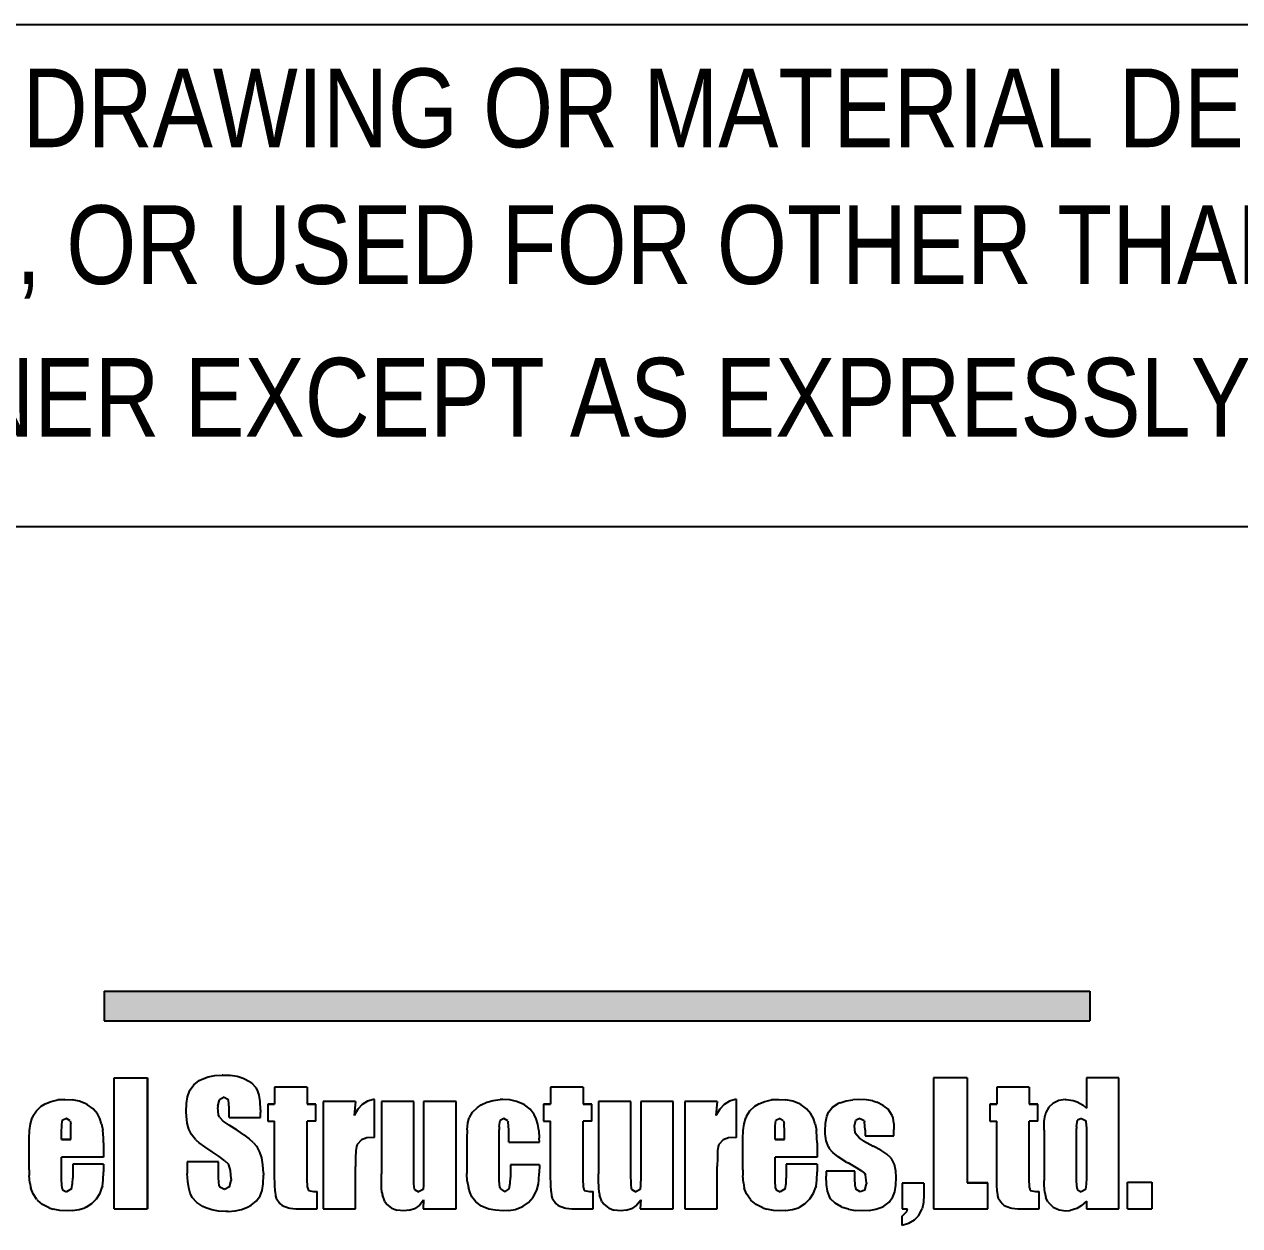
# Model space of a CAD drawing. Header units: millimetres. Extents: x -66 to 354, y -113 to 184.
# Drawn here: x 308.21 to 320.26, y -33.5 to -21.6 of the extents above; entities that cross this region are included whole.
import ezdxf

# ---------------------------------------------------------------- set-up
doc = ezdxf.new("R2010")
doc.units = ezdxf.units.MM
doc.styles.add('Arial Narrow', font='ARIALN.TTF', dxfattribs={"height": 0.2})

# ---------------------------------------------------------------- blocks, each defined once
blk = doc.blocks.new('Unknown-234527029-4381')
at = {"linetype": 'Continuous'}
for points in [[(309, -31.18), (309, -31.474), (318.77, -31.18)], [(309, -31.474), (318.77, -31.474), (318.77, -31.18)]]:
    blk.add_hatch(color=3, dxfattribs=at).paths.add_polyline_path(points)
at = {"color": 7, "linetype": 'Continuous'}
for p, q in [((281.119, -21.603), (339.139, -21.597)), ((271.299, -26.573), (339.172, -26.573)), ((271.301, -26.573), (339.172, -26.573))]:
    blk.add_line(p, q, dxfattribs=at)
at = {"color": 3, "linetype": 'Continuous'}
for p, q in [((309, -31.18), (318.77, -31.18)), ((309, -31.18), (309, -31.474)), ((318.77, -31.18), (318.77, -31.474)), ((309, -31.474), (318.77, -31.474)), ((309.099, -33.338), (309.099, -32.039)), ((309.099, -32.039), (309.429, -32.039)), ((309.429, -32.039), (309.429, -33.338)), ((309.429, -33.338), (309.429, -32.039)), ((309.429, -32.039), (309.429, -32.039)), ((309.429, -33.338), (309.429, -32.039)), ((309.973, -32.051), (310.031, -32.03)), ((310.031, -32.03), (310.096, -32.016)), ((310.096, -32.016), (310.169, -32.012)), ((310.169, -32.012), (310.25, -32.015)), ((310.176, -32.012), (310.169, -32.012)), ((310.169, -32.012), (310.25, -32.015)), ((310.25, -32.015), (310.176, -32.012)), ((310.317, -32.026), (310.25, -32.015)), ((310.378, -32.045), (310.317, -32.026)), ((310.399, -32.054), (310.378, -32.045)), ((317.556, -32.039), (317.222, -32.039)), ((317.222, -32.039), (317.222, -33.338)), ((317.556, -32.039), (317.556, -33.078)), ((319.059, -32.039), (318.737, -32.039)), ((318.737, -32.039), (318.737, -32.341)), ((319.059, -33.338), (319.059, -32.039)), ((309.845, -32.172), (309.851, -32.159)), ((309.851, -32.159), (309.889, -32.108)), ((309.889, -32.108), (309.943, -32.066)), ((309.943, -32.066), (309.973, -32.051)), ((310.463, -32.092), (310.399, -32.054)), ((310.507, -32.137), (310.463, -32.092)), ((310.521, -32.161), (310.507, -32.137)), ((310.536, -32.209), (310.521, -32.161)), ((311.012, -32.131), (310.69, -32.131)), ((310.69, -32.131), (310.69, -32.299)), ((311.012, -32.131), (311.012, -32.299)), ((313.748, -32.131), (313.425, -32.131)), ((313.425, -32.131), (313.425, -32.299)), ((313.748, -32.131), (313.748, -32.299)), ((318.17, -32.131), (317.848, -32.131)), ((317.848, -32.131), (317.848, -32.299)), ((318.17, -32.131), (318.17, -32.299)), ((308.416, -32.296), (308.476, -32.273)), ((308.476, -32.273), (308.541, -32.258)), ((308.541, -32.258), (308.611, -32.254)), ((308.541, -32.258), (308.611, -32.254)), ((308.611, -32.254), (308.541, -32.258)), ((308.611, -32.254), (308.686, -32.258)), ((308.611, -32.254), (308.611, -32.254)), ((308.753, -32.271), (308.686, -32.258)), ((308.811, -32.293), (308.753, -32.271)), ((309.816, -32.294), (309.827, -32.226)), ((309.827, -32.226), (309.845, -32.172)), ((310.126, -32.319), (310.142, -32.257)), ((310.188, -32.232), (310.142, -32.257)), ((310.188, -32.232), (310.227, -32.25)), ((310.227, -32.25), (310.232, -32.261)), ((310.24, -32.336), (310.232, -32.261)), ((310.546, -32.274), (310.536, -32.209)), ((310.55, -32.355), (310.546, -32.274)), ((311.491, -32.274), (311.17, -32.274)), ((311.17, -32.274), (311.17, -33.338)), ((311.491, -32.274), (311.479, -32.413)), ((311.611, -32.27), (311.559, -32.302)), ((311.67, -32.255), (311.611, -32.27)), ((311.681, -32.254), (311.67, -32.255)), ((311.681, -32.629), (311.681, -32.254)), ((312.069, -32.274), (311.748, -32.274)), ((311.748, -32.274), (311.748, -32.991)), ((312.069, -32.998), (312.069, -32.274)), ((312.488, -32.274), (312.167, -32.274)), ((312.167, -32.274), (312.167, -32.989)), ((312.488, -33.338), (312.488, -32.274)), ((312.736, -32.308), (312.793, -32.28)), ((312.793, -32.28), (312.856, -32.263)), ((312.856, -32.263), (312.926, -32.254)), ((312.951, -32.254), (312.926, -32.254)), ((313.023, -32.258), (312.951, -32.254)), ((313.089, -32.274), (313.023, -32.258)), ((313.147, -32.297), (313.089, -32.274)), ((314.222, -32.274), (313.9, -32.274)), ((313.9, -32.274), (313.9, -32.991)), ((314.222, -32.998), (314.222, -32.274)), ((314.641, -32.274), (314.319, -32.274)), ((314.319, -32.274), (314.319, -32.989)), ((314.641, -33.338), (314.641, -32.274)), ((315.078, -32.274), (314.756, -32.274)), ((314.756, -32.274), (314.756, -33.338)), ((315.078, -32.274), (315.065, -32.413)), ((315.198, -32.27), (315.146, -32.302)), ((315.256, -32.255), (315.198, -32.27)), ((315.267, -32.254), (315.256, -32.255)), ((315.267, -32.629), (315.267, -32.254)), ((315.49, -32.296), (315.549, -32.273)), ((315.549, -32.273), (315.614, -32.258)), ((315.614, -32.258), (315.685, -32.254)), ((315.614, -32.258), (315.685, -32.254)), ((315.685, -32.254), (315.614, -32.258)), ((315.685, -32.254), (315.759, -32.258)), ((315.685, -32.254), (315.685, -32.254)), ((315.826, -32.271), (315.759, -32.258)), ((315.885, -32.293), (315.826, -32.271)), ((316.295, -32.287), (316.278, -32.294)), ((316.295, -32.287), (316.355, -32.268)), ((316.355, -32.268), (316.422, -32.257)), ((316.48, -32.254), (316.422, -32.257)), ((316.554, -32.258), (316.48, -32.254)), ((316.619, -32.268), (316.554, -32.258)), ((316.619, -32.268), (316.66, -32.28)), ((316.724, -32.312), (316.66, -32.28)), ((318.463, -32.264), (318.404, -32.293)), ((318.53, -32.254), (318.463, -32.264)), ((318.53, -32.254), (318.537, -32.254)), ((318.537, -32.254), (318.606, -32.262)), ((318.606, -32.262), (318.647, -32.276)), ((318.647, -32.276), (318.704, -32.31)), ((308.294, -32.42), (308.328, -32.365)), ((308.328, -32.365), (308.377, -32.32)), ((308.377, -32.32), (308.416, -32.296)), ((308.835, -32.305), (308.811, -32.293)), ((308.891, -32.346), (308.835, -32.305)), ((308.934, -32.397), (308.891, -32.346)), ((308.958, -32.443), (308.934, -32.397)), ((309.813, -32.377), (309.816, -32.294)), ((309.815, -32.419), (309.813, -32.377)), ((310.126, -32.319), (310.126, -32.332)), ((310.135, -32.405), (310.126, -32.332)), ((310.144, -32.429), (310.135, -32.405)), ((310.24, -32.432), (310.24, -32.336)), ((310.55, -32.355), (310.551, -32.381)), ((310.551, -32.432), (310.551, -32.381)), ((310.621, -32.299), (310.621, -32.467)), ((310.621, -32.299), (310.621, -32.299)), ((310.621, -32.299), (310.69, -32.299)), ((310.69, -32.299), (310.621, -32.299)), ((310.69, -32.299), (310.621, -32.299)), ((311.099, -32.299), (311.012, -32.299)), ((311.012, -32.299), (311.099, -32.299)), ((311.012, -32.299), (311.099, -32.299)), ((311.099, -32.467), (311.099, -32.299)), ((311.099, -32.299), (311.099, -32.299)), ((311.515, -32.349), (311.479, -32.413)), ((311.559, -32.302), (311.515, -32.349)), ((312.621, -32.431), (312.651, -32.38)), ((312.651, -32.38), (312.7, -32.332)), ((312.7, -32.332), (312.736, -32.308)), ((313.166, -32.308), (313.147, -32.297)), ((313.223, -32.351), (313.166, -32.308)), ((313.264, -32.401), (313.223, -32.351)), ((313.284, -32.444), (313.264, -32.401)), ((313.356, -32.299), (313.356, -32.467)), ((313.356, -32.299), (313.356, -32.299)), ((313.356, -32.299), (313.425, -32.299)), ((313.425, -32.299), (313.356, -32.299)), ((313.425, -32.299), (313.356, -32.299)), ((313.835, -32.299), (313.748, -32.299)), ((313.748, -32.299), (313.835, -32.299)), ((313.748, -32.299), (313.835, -32.299)), ((313.835, -32.467), (313.835, -32.299)), ((313.835, -32.299), (313.835, -32.299)), ((315.102, -32.349), (315.065, -32.413)), ((315.146, -32.302), (315.102, -32.349)), ((315.367, -32.42), (315.402, -32.365)), ((315.402, -32.365), (315.45, -32.32)), ((315.45, -32.32), (315.49, -32.296)), ((315.909, -32.305), (315.885, -32.293)), ((315.964, -32.346), (315.909, -32.305)), ((316.007, -32.397), (315.964, -32.346)), ((316.032, -32.443), (316.007, -32.397)), ((316.164, -32.423), (316.181, -32.38)), ((316.181, -32.38), (316.221, -32.331)), ((316.221, -32.331), (316.278, -32.294)), ((316.772, -32.351), (316.724, -32.312)), ((316.812, -32.411), (316.772, -32.351)), ((316.772, -32.351), (316.772, -32.351)), ((317.779, -32.299), (317.779, -32.467)), ((317.779, -32.299), (317.779, -32.299)), ((317.779, -32.299), (317.848, -32.299)), ((317.848, -32.299), (317.779, -32.299)), ((317.848, -32.299), (317.779, -32.299)), ((318.257, -32.299), (318.17, -32.299)), ((318.17, -32.299), (318.257, -32.299)), ((318.17, -32.299), (318.257, -32.299)), ((318.257, -32.467), (318.257, -32.299)), ((318.257, -32.299), (318.257, -32.299)), ((318.32, -32.472), (318.328, -32.409)), ((318.334, -32.383), (318.328, -32.409)), ((318.364, -32.328), (318.334, -32.383)), ((318.404, -32.293), (318.364, -32.328)), ((318.704, -32.31), (318.737, -32.341)), ((308.259, -32.562), (308.269, -32.494)), ((308.269, -32.494), (308.287, -32.436)), ((308.294, -32.42), (308.287, -32.436)), ((308.577, -32.574), (308.579, -32.514)), ((308.579, -32.514), (308.585, -32.462)), ((308.626, -32.443), (308.585, -32.462)), ((308.663, -32.466), (308.626, -32.443)), ((308.663, -32.466), (308.668, -32.492)), ((308.671, -32.574), (308.668, -32.492)), ((308.975, -32.496), (308.958, -32.443)), ((308.975, -32.496), (308.986, -32.559)), ((309.823, -32.489), (309.815, -32.419)), ((309.84, -32.547), (309.823, -32.489)), ((310.144, -32.429), (310.18, -32.469)), ((310.239, -32.509), (310.18, -32.469)), ((310.317, -32.558), (310.239, -32.509)), ((310.24, -32.432), (310.551, -32.432)), ((310.621, -32.467), (310.69, -32.467)), ((310.69, -33.008), (310.69, -32.467)), ((311.012, -33.037), (311.012, -32.467)), ((311.099, -32.467), (311.012, -32.467)), ((311.479, -32.413), (311.479, -32.413)), ((312.597, -32.554), (312.605, -32.486)), ((312.605, -32.486), (312.62, -32.434)), ((312.621, -32.431), (312.62, -32.434)), ((312.916, -32.521), (312.925, -32.462)), ((312.916, -32.521), (312.916, -32.553)), ((312.962, -32.443), (312.925, -32.462)), ((313.001, -32.465), (312.962, -32.443)), ((313.001, -32.465), (313.005, -32.478)), ((313.01, -32.553), (313.005, -32.478)), ((313.299, -32.497), (313.284, -32.444)), ((313.308, -32.561), (313.299, -32.497)), ((313.356, -32.467), (313.425, -32.467)), ((313.425, -33.008), (313.425, -32.467)), ((313.748, -33.037), (313.748, -32.467)), ((313.835, -32.467), (313.748, -32.467)), ((315.065, -32.413), (315.065, -32.413)), ((315.333, -32.562), (315.343, -32.494)), ((315.343, -32.494), (315.36, -32.436)), ((315.367, -32.42), (315.36, -32.436)), ((315.651, -32.574), (315.652, -32.514)), ((315.652, -32.514), (315.659, -32.462)), ((315.7, -32.443), (315.659, -32.462)), ((315.736, -32.466), (315.7, -32.443)), ((315.736, -32.466), (315.742, -32.492)), ((315.745, -32.574), (315.742, -32.492)), ((316.048, -32.496), (316.032, -32.443)), ((316.048, -32.496), (316.06, -32.559)), ((316.148, -32.569), (316.152, -32.487)), ((316.152, -32.487), (316.164, -32.423)), ((316.439, -32.515), (316.453, -32.46)), ((316.445, -32.584), (316.439, -32.515)), ((316.493, -32.443), (316.453, -32.46)), ((316.493, -32.443), (316.535, -32.462)), ((316.535, -32.462), (316.539, -32.477)), ((316.543, -32.555), (316.539, -32.477)), ((316.82, -32.434), (316.812, -32.411)), ((316.827, -32.491), (316.82, -32.434)), ((316.827, -32.491), (316.828, -32.552)), ((317.779, -32.467), (317.848, -32.467)), ((317.848, -33.008), (317.848, -32.467)), ((318.17, -33.037), (318.17, -32.467)), ((318.257, -32.467), (318.17, -32.467)), ((318.318, -32.557), (318.32, -32.472)), ((318.64, -32.521), (318.65, -32.46)), ((318.64, -32.521), (318.64, -32.541)), ((318.688, -32.443), (318.65, -32.46)), ((318.688, -32.443), (318.728, -32.462)), ((318.728, -32.462), (318.73, -32.47)), ((318.73, -32.47), (318.737, -32.541)), ((308.256, -32.641), (308.259, -32.562)), ((308.256, -32.951), (308.256, -32.641)), ((308.577, -32.651), (308.577, -32.574)), ((308.577, -32.651), (308.577, -32.651)), ((308.577, -32.651), (308.671, -32.651)), ((308.671, -32.651), (308.577, -32.651)), ((308.671, -32.651), (308.577, -32.651)), ((308.671, -32.651), (308.671, -32.574)), ((308.992, -32.634), (308.986, -32.559)), ((308.993, -32.683), (308.992, -32.634)), ((309.867, -32.601), (309.84, -32.547)), ((309.907, -32.651), (309.867, -32.601)), ((309.907, -32.651), (309.908, -32.652)), ((309.908, -32.652), (309.943, -32.682)), ((310.383, -32.603), (310.317, -32.558)), ((310.383, -32.603), (310.438, -32.645)), ((310.482, -32.683), (310.438, -32.645)), ((311.604, -32.635), (311.552, -32.652)), ((311.681, -32.629), (311.604, -32.635)), ((312.597, -32.554), (312.594, -32.636)), ((312.594, -32.636), (312.594, -32.938)), ((312.916, -33.055), (312.916, -32.553)), ((313.01, -32.675), (313.01, -32.553)), ((313.308, -32.561), (313.313, -32.637)), ((313.314, -32.675), (313.313, -32.637)), ((315.19, -32.635), (315.138, -32.652)), ((315.267, -32.629), (315.19, -32.635)), ((315.33, -32.641), (315.333, -32.562)), ((315.33, -32.951), (315.33, -32.641)), ((315.651, -32.651), (315.651, -32.574)), ((315.651, -32.651), (315.651, -32.651)), ((315.651, -32.651), (315.745, -32.651)), ((315.745, -32.651), (315.651, -32.651)), ((315.745, -32.651), (315.651, -32.651)), ((315.745, -32.651), (315.745, -32.574)), ((316.066, -32.634), (316.06, -32.559)), ((316.067, -32.683), (316.066, -32.634)), ((316.148, -32.595), (316.148, -32.569)), ((316.158, -32.663), (316.148, -32.595)), ((316.445, -32.584), (316.446, -32.586)), ((316.487, -32.637), (316.446, -32.586)), ((316.528, -32.664), (316.487, -32.637)), ((316.543, -32.555), (316.543, -32.613)), ((316.543, -32.613), (316.828, -32.613)), ((316.828, -32.613), (316.828, -32.552)), ((318.318, -32.557), (318.318, -33.056)), ((318.64, -33.062), (318.64, -32.541)), ((318.737, -32.541), (318.737, -33.034)), ((308.993, -32.683), (308.993, -32.824)), ((309.999, -32.722), (309.943, -32.682)), ((310.072, -32.772), (309.999, -32.722)), ((310.482, -32.683), (310.512, -32.719)), ((310.52, -32.729), (310.512, -32.719)), ((310.544, -32.775), (310.52, -32.729)), ((311.495, -32.762), (311.492, -32.832)), ((311.5, -32.72), (311.495, -32.762)), ((311.507, -32.7), (311.5, -32.72)), ((311.552, -32.652), (311.507, -32.7)), ((313.01, -32.675), (313.314, -32.675)), ((315.081, -32.762), (315.079, -32.832)), ((315.087, -32.72), (315.081, -32.762)), ((315.093, -32.7), (315.087, -32.72)), ((315.138, -32.652), (315.093, -32.7)), ((316.067, -32.683), (316.067, -32.824)), ((316.179, -32.723), (316.158, -32.663)), ((316.179, -32.723), (316.188, -32.74)), ((316.224, -32.78), (316.188, -32.74)), ((316.528, -32.664), (316.595, -32.701)), ((316.595, -32.701), (316.625, -32.716)), ((316.7, -32.756), (316.625, -32.716)), ((316.758, -32.795), (316.7, -32.756)), ((308.577, -33.055), (308.577, -32.824)), ((308.993, -32.824), (308.577, -32.824)), ((310.135, -32.872), (309.824, -32.872)), ((309.824, -32.872), (309.824, -32.958)), ((310.141, -32.818), (310.072, -32.772)), ((310.135, -33.031), (310.135, -32.872)), ((310.195, -32.86), (310.141, -32.818)), ((310.195, -32.86), (310.229, -32.891)), ((310.229, -32.891), (310.237, -32.901)), ((310.562, -32.833), (310.544, -32.775)), ((310.573, -32.902), (310.562, -32.833)), ((311.492, -32.832), (311.491, -32.917)), ((315.079, -32.832), (315.078, -32.917)), ((315.651, -33.055), (315.651, -32.824)), ((316.067, -32.824), (315.651, -32.824)), ((316.278, -32.823), (316.224, -32.78)), ((316.351, -32.87), (316.278, -32.823)), ((316.351, -32.87), (316.374, -32.882)), ((316.458, -32.931), (316.374, -32.882)), ((316.799, -32.833), (316.758, -32.795)), ((316.799, -32.833), (316.808, -32.846)), ((316.835, -32.897), (316.808, -32.846)), ((308.256, -32.951), (308.257, -33.007)), ((308.263, -33.078), (308.257, -33.007)), ((308.993, -32.893), (308.689, -32.893)), ((308.689, -32.893), (308.689, -33.034)), ((308.99, -33.052), (308.993, -32.972)), ((308.993, -32.893), (308.993, -32.972)), ((309.824, -32.958), (309.824, -32.988)), ((309.828, -33.065), (309.824, -32.988)), ((310.254, -32.956), (310.237, -32.901)), ((310.26, -33.04), (310.254, -32.956)), ((310.578, -32.984), (310.573, -32.902)), ((310.575, -33.088), (310.578, -33.005)), ((310.578, -32.984), (310.578, -33.005)), ((310.691, -33.098), (310.69, -33.008)), ((311.491, -33.338), (311.491, -32.917)), ((311.748, -33.055), (311.748, -32.991)), ((312.071, -33.091), (312.069, -32.998)), ((312.167, -32.989), (312.167, -33.02)), ((312.594, -32.938), (312.595, -32.987)), ((312.6, -33.062), (312.595, -32.987)), ((313.314, -32.9), (313.027, -32.9)), ((313.027, -32.9), (313.027, -33.026)), ((313.309, -33.05), (313.312, -32.983)), ((313.314, -32.9), (313.312, -32.983)), ((313.427, -33.098), (313.425, -33.008)), ((313.901, -33.055), (313.9, -32.991)), ((314.224, -33.091), (314.222, -32.998)), ((314.319, -32.989), (314.319, -33.02)), ((315.078, -33.338), (315.078, -32.917)), ((315.33, -32.951), (315.331, -33.007)), ((315.337, -33.078), (315.331, -33.007)), ((316.067, -32.893), (315.762, -32.893)), ((315.762, -32.893), (315.762, -33.034)), ((316.064, -33.052), (316.067, -32.972)), ((316.067, -32.893), (316.067, -32.972)), ((316.442, -32.964), (316.156, -32.964)), ((316.156, -32.964), (316.156, -33.015)), ((316.442, -33.031), (316.442, -32.964)), ((316.512, -32.964), (316.458, -32.931)), ((316.512, -32.964), (316.538, -32.984)), ((316.538, -32.984), (316.547, -33.001)), ((316.556, -33.078), (316.547, -33.001)), ((316.849, -32.963), (316.835, -32.897)), ((316.853, -33.023), (316.849, -32.963)), ((317.849, -33.098), (317.848, -33.008)), ((308.263, -33.078), (308.273, -33.132)), ((308.295, -33.189), (308.273, -33.132)), ((308.583, -33.132), (308.577, -33.055)), ((308.583, -33.132), (308.588, -33.148)), ((308.677, -33.14), (308.687, -33.085)), ((308.687, -33.085), (308.689, -33.034)), ((308.959, -33.181), (308.981, -33.124)), ((308.984, -33.112), (308.981, -33.124)), ((308.984, -33.112), (308.99, -33.052)), ((309.838, -33.129), (309.828, -33.065)), ((309.853, -33.183), (309.838, -33.129)), ((310.141, -33.108), (310.135, -33.031)), ((310.141, -33.108), (310.148, -33.124)), ((310.194, -33.145), (310.148, -33.124)), ((310.244, -33.119), (310.194, -33.145)), ((310.244, -33.119), (310.259, -33.057)), ((310.26, -33.04), (310.259, -33.057)), ((310.565, -33.155), (310.575, -33.088)), ((310.694, -33.167), (310.691, -33.098)), ((311.016, -33.126), (311.012, -33.037)), ((311.016, -33.126), (311.024, -33.154)), ((311.75, -33.127), (311.748, -33.055)), ((311.753, -33.174), (311.75, -33.127)), ((312.076, -33.141), (312.071, -33.091)), ((312.165, -33.103), (312.161, -33.145)), ((312.167, -33.02), (312.165, -33.103)), ((312.6, -33.062), (312.611, -33.125)), ((312.627, -33.178), (312.611, -33.125)), ((312.924, -33.126), (312.916, -33.055)), ((312.924, -33.126), (312.93, -33.14)), ((313.016, -33.139), (313.025, -33.084)), ((313.025, -33.084), (313.027, -33.026)), ((313.288, -33.152), (313.305, -33.091)), ((313.305, -33.091), (313.309, -33.05)), ((313.43, -33.167), (313.427, -33.098)), ((313.751, -33.126), (313.748, -33.037)), ((313.751, -33.126), (313.759, -33.154)), ((313.903, -33.127), (313.901, -33.055)), ((313.906, -33.174), (313.903, -33.127)), ((314.229, -33.141), (314.224, -33.091)), ((314.318, -33.103), (314.314, -33.145)), ((314.319, -33.02), (314.318, -33.103)), ((315.337, -33.078), (315.346, -33.132)), ((315.368, -33.189), (315.346, -33.132)), ((315.656, -33.132), (315.651, -33.055)), ((315.656, -33.132), (315.661, -33.148)), ((315.751, -33.14), (315.761, -33.085)), ((315.761, -33.085), (315.762, -33.034)), ((316.033, -33.181), (316.055, -33.124)), ((316.058, -33.112), (316.055, -33.124)), ((316.058, -33.112), (316.064, -33.052)), ((316.16, -33.096), (316.156, -33.015)), ((316.171, -33.163), (316.16, -33.096)), ((316.445, -33.114), (316.442, -33.031)), ((316.445, -33.114), (316.453, -33.143)), ((316.542, -33.151), (316.556, -33.089)), ((316.556, -33.078), (316.556, -33.089)), ((316.837, -33.17), (316.848, -33.104)), ((316.848, -33.104), (316.853, -33.023)), ((317.125, -33.083), (316.91, -33.083)), ((316.91, -33.083), (316.91, -33.338)), ((317.125, -33.083), (317.125, -33.2)), ((317.76, -33.078), (317.556, -33.078)), ((317.556, -33.078), (317.76, -33.078)), ((317.556, -33.078), (317.76, -33.078)), ((317.76, -33.338), (317.76, -33.078)), ((317.76, -33.078), (317.76, -33.078)), ((317.852, -33.167), (317.849, -33.098)), ((318.174, -33.126), (318.17, -33.037)), ((318.174, -33.126), (318.181, -33.154)), ((318.319, -33.101), (318.318, -33.056)), ((318.324, -33.174), (318.319, -33.101)), ((318.646, -33.137), (318.64, -33.062)), ((318.735, -33.093), (318.727, -33.145)), ((318.737, -33.034), (318.735, -33.093)), ((319.145, -33.338), (319.145, -33.073)), ((319.145, -33.073), (319.387, -33.073)), ((319.387, -33.073), (319.387, -33.338)), ((308.333, -33.245), (308.295, -33.189)), ((308.333, -33.245), (308.341, -33.254)), ((308.588, -33.148), (308.627, -33.169)), ((308.677, -33.14), (308.627, -33.169)), ((308.877, -33.285), (308.923, -33.237)), ((308.923, -33.237), (308.959, -33.181)), ((309.874, -33.225), (309.853, -33.183)), ((309.918, -33.273), (309.874, -33.225)), ((310.194, -33.145), (310.194, -33.145)), ((310.511, -33.259), (310.546, -33.21)), ((310.548, -33.207), (310.546, -33.21)), ((310.548, -33.207), (310.565, -33.155)), ((310.694, -33.167), (310.699, -33.209)), ((310.699, -33.209), (310.705, -33.231)), ((310.705, -33.231), (310.743, -33.285)), ((311.024, -33.154), (311.075, -33.166)), ((311.075, -33.166), (311.113, -33.166)), ((311.113, -33.338), (311.113, -33.166)), ((311.753, -33.174), (311.758, -33.2)), ((311.782, -33.264), (311.758, -33.2)), ((312.076, -33.141), (312.077, -33.145)), ((312.077, -33.145), (312.117, -33.169)), ((312.161, -33.145), (312.117, -33.169)), ((312.117, -33.169), (312.117, -33.169)), ((312.123, -33.303), (312.167, -33.249)), ((312.167, -33.249), (312.161, -33.338)), ((312.646, -33.217), (312.627, -33.178)), ((312.686, -33.269), (312.646, -33.217)), ((312.93, -33.14), (312.971, -33.169)), ((312.971, -33.169), (313.016, -33.139)), ((312.971, -33.169), (312.971, -33.169)), ((313.208, -33.273), (313.252, -33.222)), ((313.252, -33.222), (313.256, -33.215)), ((313.256, -33.215), (313.288, -33.152)), ((313.43, -33.167), (313.435, -33.209)), ((313.435, -33.209), (313.44, -33.231)), ((313.44, -33.231), (313.479, -33.285)), ((313.759, -33.154), (313.81, -33.166)), ((313.81, -33.166), (313.848, -33.166)), ((313.848, -33.338), (313.848, -33.166)), ((313.906, -33.174), (313.91, -33.2)), ((313.934, -33.264), (313.91, -33.2)), ((314.229, -33.141), (314.23, -33.145)), ((314.23, -33.145), (314.27, -33.169)), ((314.314, -33.145), (314.27, -33.169)), ((314.27, -33.169), (314.27, -33.169)), ((314.275, -33.303), (314.319, -33.249)), ((314.319, -33.249), (314.314, -33.338)), ((315.406, -33.245), (315.368, -33.189)), ((315.406, -33.245), (315.415, -33.254)), ((315.661, -33.148), (315.701, -33.169)), ((315.751, -33.14), (315.701, -33.169)), ((315.95, -33.285), (315.997, -33.237)), ((315.997, -33.237), (316.033, -33.181)), ((316.189, -33.214), (316.171, -33.163)), ((316.202, -33.237), (316.189, -33.214)), ((316.246, -33.282), (316.202, -33.237)), ((316.495, -33.169), (316.453, -33.143)), ((316.542, -33.151), (316.495, -33.169)), ((316.495, -33.169), (316.495, -33.169)), ((316.782, -33.271), (316.819, -33.219)), ((316.819, -33.219), (316.837, -33.17)), ((317.125, -33.2), (317.121, -33.275)), ((317.852, -33.167), (317.857, -33.209)), ((317.857, -33.209), (317.863, -33.231)), ((317.863, -33.231), (317.901, -33.285)), ((318.181, -33.154), (318.233, -33.166)), ((318.233, -33.166), (318.27, -33.166)), ((318.27, -33.338), (318.27, -33.166)), ((318.324, -33.174), (318.334, -33.226)), ((318.354, -33.268), (318.334, -33.226)), ((318.646, -33.137), (318.649, -33.148)), ((318.649, -33.148), (318.685, -33.169)), ((318.727, -33.145), (318.685, -33.169)), ((308.39, -33.295), (308.341, -33.254)), ((308.454, -33.327), (308.39, -33.295)), ((308.454, -33.327), (308.496, -33.341)), ((308.562, -33.353), (308.496, -33.341)), ((308.634, -33.357), (308.562, -33.353)), ((308.684, -33.355), (308.634, -33.357)), ((308.684, -33.355), (308.751, -33.345)), ((308.751, -33.345), (308.808, -33.327)), ((308.82, -33.321), (308.808, -33.327)), ((308.82, -33.321), (308.877, -33.285)), ((309.099, -33.338), (309.429, -33.338)), ((309.978, -33.314), (309.918, -33.273)), ((310.007, -33.328), (309.978, -33.314)), ((310.067, -33.348), (310.007, -33.328)), ((310.134, -33.361), (310.067, -33.348)), ((310.207, -33.365), (310.134, -33.361)), ((310.228, -33.365), (310.207, -33.365)), ((310.228, -33.365), (310.298, -33.358)), ((310.298, -33.358), (310.363, -33.343)), ((310.363, -33.343), (310.422, -33.32)), ((310.422, -33.32), (310.457, -33.301)), ((310.457, -33.301), (310.511, -33.259)), ((310.743, -33.285), (310.765, -33.303)), ((310.765, -33.303), (310.826, -33.328)), ((310.826, -33.328), (310.84, -33.331)), ((310.84, -33.331), (310.9, -33.336)), ((310.9, -33.336), (310.983, -33.338)), ((310.983, -33.338), (311.113, -33.338)), ((311.17, -33.338), (311.491, -33.338)), ((311.782, -33.264), (311.799, -33.289)), ((311.852, -33.332), (311.799, -33.289)), ((311.852, -33.332), (311.901, -33.349)), ((311.972, -33.357), (311.901, -33.349)), ((312.024, -33.352), (311.972, -33.357)), ((312.024, -33.352), (312.085, -33.33)), ((312.123, -33.303), (312.085, -33.33)), ((312.161, -33.338), (312.488, -33.338)), ((312.739, -33.31), (312.686, -33.269)), ((312.756, -33.319), (312.739, -33.31)), ((312.812, -33.34), (312.756, -33.319)), ((312.878, -33.352), (312.812, -33.34)), ((312.955, -33.357), (312.878, -33.352)), ((313.01, -33.355), (312.955, -33.357)), ((313.01, -33.355), (313.076, -33.343)), ((313.076, -33.343), (313.134, -33.322)), ((313.134, -33.322), (313.154, -33.312)), ((313.154, -33.312), (313.208, -33.273)), ((313.479, -33.285), (313.5, -33.303)), ((313.5, -33.303), (313.562, -33.328)), ((313.562, -33.328), (313.576, -33.331)), ((313.576, -33.331), (313.636, -33.336)), ((313.636, -33.336), (313.718, -33.338)), ((313.718, -33.338), (313.848, -33.338)), ((313.934, -33.264), (313.952, -33.289)), ((314.005, -33.332), (313.952, -33.289)), ((314.005, -33.332), (314.053, -33.349)), ((314.125, -33.357), (314.053, -33.349)), ((314.176, -33.352), (314.125, -33.357)), ((314.176, -33.352), (314.238, -33.33)), ((314.275, -33.303), (314.238, -33.33)), ((314.314, -33.338), (314.641, -33.338)), ((314.756, -33.338), (315.078, -33.338)), ((315.464, -33.295), (315.415, -33.254)), ((315.528, -33.327), (315.464, -33.295)), ((315.528, -33.327), (315.57, -33.341)), ((315.636, -33.353), (315.57, -33.341)), ((315.707, -33.357), (315.636, -33.353)), ((315.756, -33.355), (315.707, -33.357)), ((315.756, -33.355), (315.825, -33.345)), ((315.825, -33.345), (315.882, -33.327)), ((315.894, -33.321), (315.882, -33.327)), ((315.894, -33.321), (315.95, -33.285)), ((316.31, -33.319), (316.246, -33.282)), ((316.319, -33.323), (316.31, -33.319)), ((316.379, -33.342), (316.319, -33.323)), ((316.379, -33.342), (316.445, -33.353)), ((316.518, -33.357), (316.445, -33.353)), ((316.583, -33.353), (316.518, -33.357)), ((316.583, -33.353), (316.65, -33.342)), ((316.65, -33.342), (316.708, -33.321)), ((316.708, -33.321), (316.728, -33.311)), ((316.728, -33.311), (316.782, -33.271)), ((316.91, -33.338), (316.964, -33.338)), ((316.91, -33.411), (316.957, -33.363)), ((316.957, -33.363), (316.964, -33.338)), ((317.072, -33.408), (317.104, -33.35)), ((317.104, -33.35), (317.108, -33.337)), ((317.121, -33.275), (317.108, -33.337)), ((317.222, -33.338), (317.76, -33.338)), ((317.901, -33.285), (317.923, -33.303)), ((317.923, -33.303), (317.984, -33.328)), ((317.984, -33.328), (317.999, -33.331)), ((317.999, -33.331), (318.058, -33.336)), ((318.058, -33.336), (318.141, -33.338)), ((318.141, -33.338), (318.27, -33.338)), ((318.354, -33.268), (318.404, -33.317)), ((318.404, -33.317), (318.408, -33.32)), ((318.408, -33.32), (318.466, -33.347)), ((318.466, -33.347), (318.533, -33.357)), ((318.533, -33.357), (318.577, -33.353)), ((318.641, -33.333), (318.577, -33.353)), ((318.685, -33.307), (318.641, -33.333)), ((318.737, -33.261), (318.685, -33.307)), ((318.737, -33.261), (318.737, -33.338)), ((318.737, -33.338), (319.059, -33.338)), ((319.145, -33.338), (319.387, -33.338)), ((316.91, -33.504), (316.91, -33.411)), ((316.972, -33.484), (316.91, -33.504)), ((317.03, -33.45), (316.972, -33.484)), ((317.03, -33.45), (317.072, -33.408))]:
    blk.add_line(p, q, dxfattribs=at)
at = {"color": 7, "linetype": 'Continuous', "style": 'Arial Narrow'}
for s, height, p in [('THIS DOCUMENT IS PROPERTY OF QATARENERGY LNG.THIS DRAWING OR MATERIAL DESCRIBED THEREON MAY NOT BE COPIED', 0.779684, (281.299, -22.815)), ('OR DISCLOSED IN ANY FORM OR MEDIUM TO THIRD PARTIES, OR USED FOR OTHER THAN THE PURPOSE FOR WHICH', 0.77968, (281.285, -24.171)), ('IT HAS BEEN PROVIDED, IN WHOLE OR IN PART IN ANY MANNER EXCEPT AS EXPRESSLY PERMITTED BY QATARENERGY LNG.', 0.779684, (281.465, -25.683))]:
    blk.add_text(s, height=height, dxfattribs=at).set_placement(p)

msp = doc.modelspace()

# ---------------------------------------------------------------- block references
msp.add_blockref('Unknown-234527029-4381', (0, 0))

doc.saveas('drawing.dxf')
